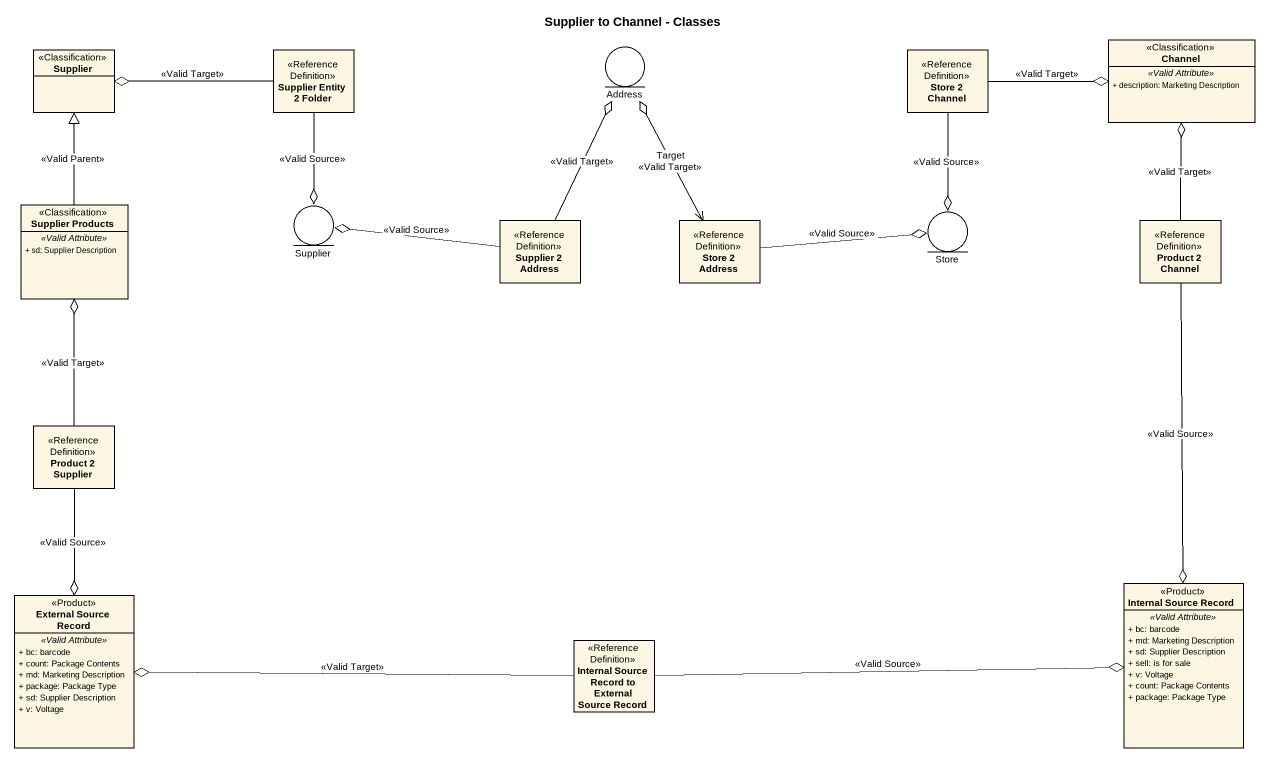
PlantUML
@startuml
title Supplier to Channel - Classes
allowmixing
hide circle
hide empty members
skinparam classAttributeIconSize 0
class Supplier <<Classification>>
class "Supplier Entity 2 Folder" as Supplier_Entity_2_Folder <<Reference Definition>>
entity Address
class "Store 2 Channel" as Store_2_Channel <<Reference Definition>>
class Channel <<Classification>> {
  .. <<Valid Attribute>> ..
  + description: Marketing Description
}
class "Supplier Products" as Supplier_Products <<Classification>> {
  .. <<Valid Attribute>> ..
  + sd: Supplier Description
}
entity "Supplier" as Supplier_2
entity Store
class "Supplier 2 Address" as Supplier_2_Address <<Reference Definition>>
class "Store 2 Address" as Store_2_Address <<Reference Definition>>
class "Product 2 Channel" as Product_2_Channel <<Reference Definition>>
class "Product 2 Supplier" as Product_2_Supplier <<Reference Definition>>
class "External Source Record" as External_Source_Record <<Product>> {
  .. <<Valid Attribute>> ..
  + bc: barcode
  + count: Package Contents
  + md: Marketing Description
  + package: Package Type
  + sd: Supplier Description
  + v: Voltage
}
class "Internal Source Record" as Internal_Source_Record <<Product>> {
  .. <<Valid Attribute>> ..
  + bc: barcode
  + md: Marketing Description
  + sd: Supplier Description
  + sell: is for sale
  + v: Voltage
  + count: Package Contents
  + package: Package Type
}
class "Internal Source Record to External Source Record" as Internal_Source_Record_to <<Reference Definition>>
Supplier_Entity_2_Folder -left-o Supplier : <<Valid Target>>
Supplier_Entity_2_Folder --o Supplier_2 : <<Valid Source>>
Store_2_Channel -right-o Channel : <<Valid Target>>
Store_2_Channel --o Store : <<Valid Source>>
Supplier_Products -up-|> Supplier : <<Valid Parent>>
Supplier_2_Address -up-o Address : <<Valid Target>>
Supplier_2_Address -left-o Supplier_2 : <<Valid Source>>
Store_2_Address <-up-o Address : Target\n<<Valid Target>>
Store_2_Address -right-o Store : <<Valid Source>>
Product_2_Channel -up-o Channel : <<Valid Target>>
Product_2_Channel --o Internal_Source_Record : <<Valid Source>>
Product_2_Supplier -up-o Supplier_Products : <<Valid Target>>
Product_2_Supplier --o External_Source_Record : <<Valid Source>>
Internal_Source_Record_to -left-o External_Source_Record : <<Valid Target>>
Internal_Source_Record_to -right-o Internal_Source_Record : <<Valid Source>>
@enduml
